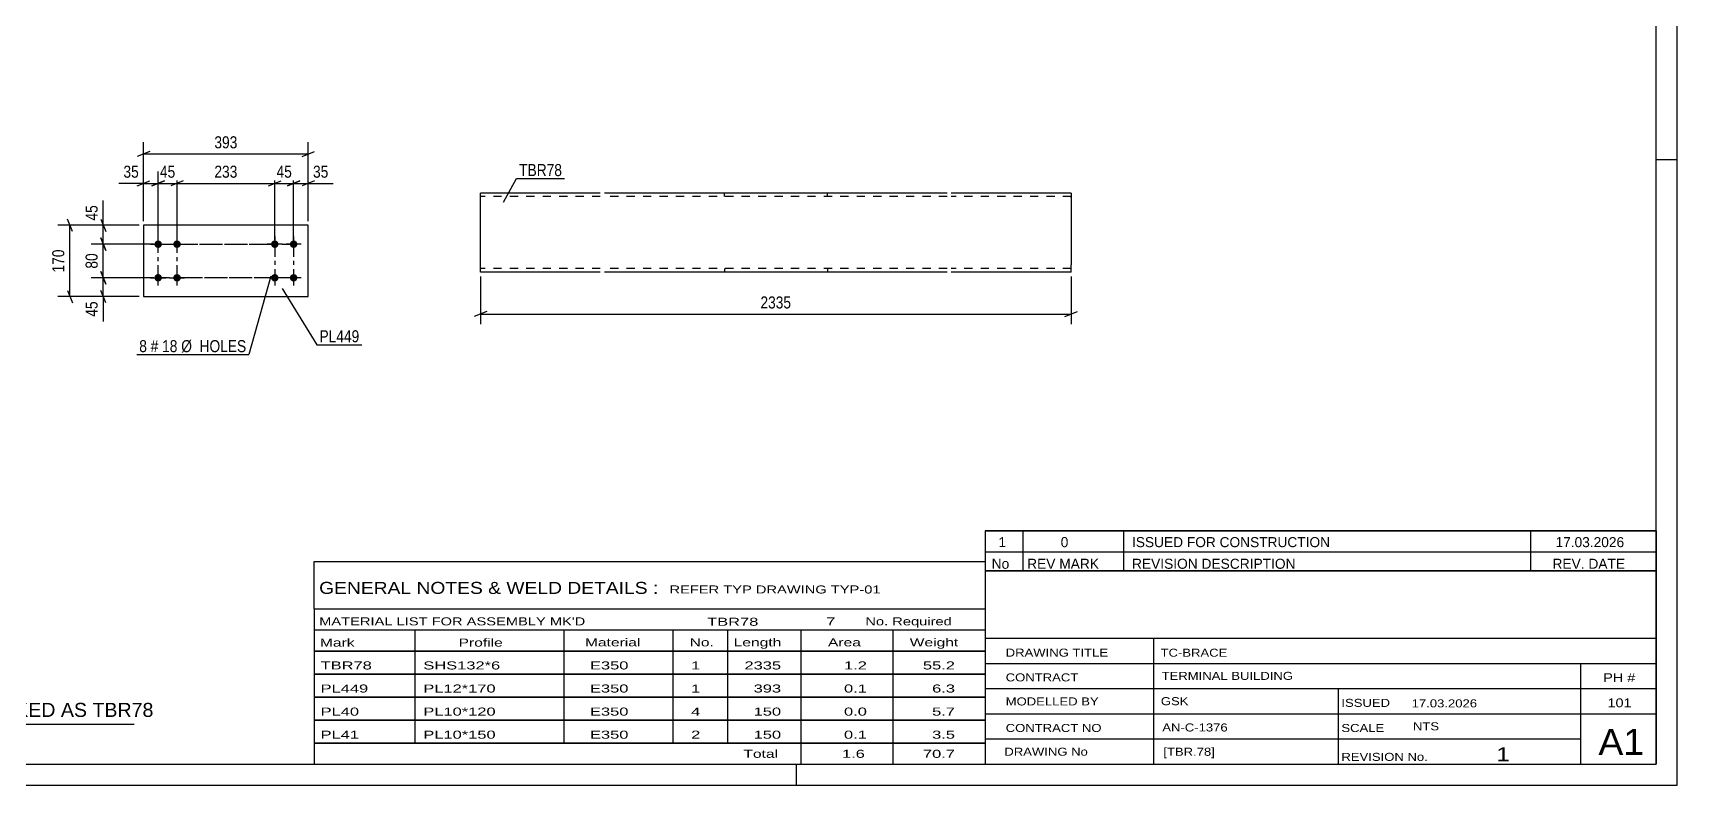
# Model space of a CAD drawing. Header units: millimetres. Extents: x 0 to 594, y 0 to 420.
# Drawn here: x 201.9 to 594, y 0 to 179.2 of the extents above; entities that cross this region are included whole.
import ezdxf

# ---------------------------------------------------------------- set-up
doc = ezdxf.new("R2010")
doc.units = ezdxf.units.MM
doc.linetypes.add('DXK_LINE_DOT2', pattern=[3.9198, 1.9599, -1.9599])
doc.linetypes.add('DXK_LINE_DOT3', pattern=[5.9187, 2.979, -0.9799, 0.9799, -0.9799])
doc.styles.add('Arial', font='ARIAL.TTF', dxfattribs={"height": 0.2})
doc.styles.add('Arial Narrow', font='ARIALN.TTF', dxfattribs={"height": 0.2})

# ---------------------------------------------------------------- blocks, each defined once
blk = doc.blocks.new('Unknown-581589459-1129')
at = {"color": 5, "linetype": 'Continuous'}
for p, q in [((594, 0), (594, 420)), ((589, 5), (589, 415)), ((594, 149), (589, 149)), ((5, 5), (589, 5)), ((384, 0), (384, 5)), ((0, 0), (594, 0))]:
    blk.add_line(p, q, dxfattribs=at)
blk = doc.blocks.new('Part-581589459-4188 - 4187')
at = {"color": 2, "linetype": 'Continuous'}
for p, q in [((267.57, 133.39), (228.26, 133.39)), ((228.26, 133.39), (228.26, 116.39)), ((267.57, 116.39), (267.57, 133.39)), ((228.26, 116.39), (267.57, 116.39))]:
    blk.add_line(p, q, dxfattribs=at)
blk = doc.blocks.new('Bolt-581589459-4189 - 4187')
at = {"linetype": 'Continuous'}
for points in [[(259.57, 127.99, -1), (259.57, 129.79, -1)], [(264.07, 127.99, -1), (264.07, 129.79, -1)], [(259.57, 119.99, -1), (259.57, 121.79, -1)], [(264.07, 119.99, -1), (264.07, 121.79, -1)]]:
    blk.add_hatch(color=1, dxfattribs=at).paths.add_polyline_path(points)
at = {"color": 1, "linetype": 'Continuous'}
for p, q in [((259.57, 130.69), (259.57, 127.09)), ((264.07, 130.69), (264.07, 127.09)), ((261.37, 128.89), (257.77, 128.89)), ((265.87, 128.89), (262.27, 128.89)), ((259.57, 122.69), (259.57, 119.09)), ((264.07, 122.69), (264.07, 119.09)), ((261.37, 120.89), (257.77, 120.89)), ((265.87, 120.89), (262.27, 120.89))]:
    blk.add_line(p, q, dxfattribs=at)
blk = doc.blocks.new('Bolt-581589459-4190 - 4187')
at = {"linetype": 'Continuous'}
for points in [[(231.76, 129.79, -1), (231.76, 127.99, -1)], [(236.26, 129.79, -1), (236.26, 127.99, -1)], [(231.76, 121.79, -1), (231.76, 119.99, -1)], [(236.26, 121.79, -1), (236.26, 119.99, -1)]]:
    blk.add_hatch(color=1, dxfattribs=at).paths.add_polyline_path(points)
at = {"color": 1, "linetype": 'Continuous'}
for p, q in [((231.76, 127.09), (231.76, 130.69)), ((236.26, 127.09), (236.26, 130.69)), ((229.96, 128.89), (233.56, 128.89)), ((234.46, 128.89), (238.06, 128.89)), ((231.76, 119.09), (231.76, 122.69)), ((236.26, 119.09), (236.26, 122.69)), ((229.96, 120.89), (233.56, 120.89)), ((234.46, 120.89), (238.06, 120.89))]:
    blk.add_line(p, q, dxfattribs=at)
blk = doc.blocks.new('Part-581589459-2433 - 2427')
at = {"color": 2, "linetype": 'Continuous'}
for p, q in [((337.19, 141.09), (308.62, 141.09)), ((308.62, 122.36), (308.62, 141.09)), ((419.91, 141.09), (338.19, 141.09)), ((449.48, 141.09), (420.91, 141.09)), ((449.48, 141.09), (449.48, 123.95)), ((308.62, 122.23), (308.62, 122.36)), ((337.19, 122.23), (308.62, 122.23)), ((419.91, 122.23), (338.19, 122.23)), ((449.48, 122.23), (420.91, 122.23)), ((449.48, 122.23), (449.48, 123.95))]:
    blk.add_line(p, q, dxfattribs=at)
at = {"color": 7, "linetype": 'DXK_LINE_DOT2'}
for p, q in [((337.19, 140.23), (308.62, 140.23)), ((419.91, 140.23), (338.19, 140.23)), ((366.76, 141.09), (366.76, 140.23)), ((391.34, 141.09), (391.34, 140.23)), ((449.48, 140.23), (420.91, 140.23)), ((449.48, 140.23), (449.48, 140.17)), ((449.48, 140.17), (449.48, 140.23)), ((449.48, 140.03), (449.48, 140.17)), ((449.48, 140.17), (449.48, 140.03)), ((308.62, 123.09), (308.62, 123.15)), ((337.19, 123.09), (308.62, 123.09)), ((419.91, 123.09), (338.19, 123.09)), ((366.89, 122.23), (366.89, 123.09)), ((391.47, 122.23), (391.47, 123.09)), ((449.48, 123.09), (420.91, 123.09)), ((449.48, 123.15), (449.48, 123.62)), ((449.48, 123.09), (449.48, 123.15))]:
    blk.add_line(p, q, dxfattribs=at)
blk = doc.blocks.new('Rectangle-581589459-4438 - 4187')
at = {"color": 1, "linetype": 'DXK_LINE_DOT3'}
blk.add_lwpolyline([(231.76, 128.89), (264.07, 128.89), (264.07, 120.89), (231.76, 120.89), (231.76, 128.89)], close=True, dxfattribs=at)
blk = doc.blocks.new('Rectangle-581589459-4448 - 4187')
at = {"color": 1, "linetype": 'DXK_LINE_DOT3'}
blk.add_lwpolyline([(236.26, 128.89), (259.57, 128.89), (259.57, 120.89), (236.26, 120.89), (236.26, 128.89)], close=True, dxfattribs=at)
blk = doc.blocks.new('StraightDimension-581589459-4203 - 4187')
at = {"color": 7, "linetype": 'Continuous'}
for p, q in [((236.26, 129.89), (236.26, 146.24)), ((259.57, 129.89), (259.57, 146.24)), ((237.76, 143.99), (234.76, 142.79)), ((236.26, 143.39), (259.57, 143.39)), ((258.07, 142.79), (261.07, 143.99))]:
    blk.add_line(p, q, dxfattribs=at)
at = {"color": 0}
blk.add_wipeout([(251.25, 144.14), (251.25, 148.34), (244.57, 148.34), (244.57, 144.14)], dxfattribs=at)
at = {"color": 3, "style": 'Arial Narrow'}
blk.add_text('233', height=2.863, dxfattribs=at).set_placement((245.17, 144.74))
blk = doc.blocks.new('StraightDimension-581589459-4201 - 4187')
at = {"color": 7, "linetype": 'Continuous'}
for p, q in [((264.07, 129.89), (264.07, 146.24)), ((267.57, 134.39), (267.57, 146.24)), ((262.57, 142.79), (265.57, 143.99)), ((264.07, 143.39), (267.57, 143.39)), ((269.07, 143.99), (266.07, 142.79))]:
    blk.add_line(p, q, dxfattribs=at)
at = {"color": 0}
blk.add_wipeout([(272.95, 144.14), (272.95, 148.34), (268.09, 148.34), (268.09, 144.14)], dxfattribs=at)
at = {"color": 7, "linetype": 'Continuous'}
blk.add_line((267.57, 143.39), (273.47, 143.39), dxfattribs=at)
blk.add_line((267.57, 143.39), (273.47, 143.39), dxfattribs=at)
at = {"color": 3, "style": 'Arial Narrow'}
blk.add_text('35', height=2.863, dxfattribs=at).set_placement((268.69, 144.74))
blk = doc.blocks.new('StraightDimension-581589459-4202 - 4187')
at = {"color": 7, "linetype": 'Continuous'}
for p, q in [((259.57, 129.89), (259.57, 146.24)), ((264.07, 129.89), (264.07, 146.24)), ((258.07, 142.79), (261.07, 143.99)), ((259.57, 143.39), (264.07, 143.39)), ((265.57, 143.99), (262.57, 142.79))]:
    blk.add_line(p, q, dxfattribs=at)
at = {"color": 0}
blk.add_wipeout([(264.24, 144.14), (264.24, 148.34), (259.39, 148.34), (259.39, 144.14)], dxfattribs=at)
at = {"color": 3, "style": 'Arial Narrow'}
blk.add_text('45', height=2.863, dxfattribs=at).set_placement((259.99, 144.74))
blk = doc.blocks.new('StraightDimension-581589459-4204 - 4187')
at = {"color": 7, "linetype": 'Continuous'}
for p, q in [((231.76, 129.89), (231.76, 146.24)), ((236.26, 129.89), (236.26, 146.24)), ((230.26, 142.79), (233.26, 143.99)), ((231.76, 143.39), (236.26, 143.39)), ((237.76, 143.99), (234.76, 142.79))]:
    blk.add_line(p, q, dxfattribs=at)
at = {"color": 0}
blk.add_wipeout([(236.44, 144.14), (236.44, 148.34), (231.58, 148.34), (231.58, 144.14)], dxfattribs=at)
at = {"color": 3, "style": 'Arial Narrow'}
blk.add_text('45', height=2.863, dxfattribs=at).set_placement((232.18, 144.74))
blk = doc.blocks.new('StraightDimension-581589459-4205 - 4187')
at = {"color": 7, "linetype": 'Continuous'}
for p, q in [((228.26, 134.39), (228.26, 146.24)), ((231.76, 129.89), (231.76, 146.24)), ((226.76, 142.79), (229.76, 143.99)), ((228.26, 143.39), (231.76, 143.39)), ((233.26, 143.99), (230.26, 142.79))]:
    blk.add_line(p, q, dxfattribs=at)
at = {"color": 0}
blk.add_wipeout([(227.73, 144.14), (227.73, 148.34), (222.88, 148.34), (222.88, 144.14)], dxfattribs=at)
at = {"color": 7, "linetype": 'Continuous'}
blk.add_line((228.26, 143.39), (222.35, 143.39), dxfattribs=at)
blk.add_line((228.26, 143.39), (222.35, 143.39), dxfattribs=at)
at = {"color": 3, "style": 'Arial Narrow'}
blk.add_text('35', height=2.863, dxfattribs=at).set_placement((223.48, 144.74))
blk = doc.blocks.new('StraightDimension-581589459-4221 - 4187')
at = {"color": 7, "linetype": 'Continuous'}
for p, q in [((228.26, 134.39), (228.26, 153.24)), ((267.57, 134.39), (267.57, 153.24)), ((229.76, 150.99), (226.76, 149.79)), ((228.26, 150.39), (267.57, 150.39)), ((266.07, 149.79), (269.07, 150.99))]:
    blk.add_line(p, q, dxfattribs=at)
at = {"color": 0}
blk.add_wipeout([(251.25, 151.14), (251.25, 155.34), (244.57, 155.34), (244.57, 151.14)], dxfattribs=at)
at = {"color": 3, "style": 'Arial Narrow'}
blk.add_text('393', height=2.863, dxfattribs=at).set_placement((245.17, 151.74))
blk = doc.blocks.new('StraightDimension-581589459-4225 - 4187')
at = {"color": 7, "linetype": 'Continuous'}
for p, q in [((227.26, 133.39), (215.82, 133.39)), ((218.07, 134.89), (219.27, 131.89)), ((218.67, 128.89), (218.67, 133.39)), ((219.27, 127.39), (218.07, 130.39)), ((230.76, 128.89), (215.82, 128.89))]:
    blk.add_line(p, q, dxfattribs=at)
at = {"color": 0}
blk.add_wipeout([(217.92, 138.78), (213.72, 138.78), (213.72, 133.92), (217.92, 133.92)], dxfattribs=at)
at = {"color": 7, "linetype": 'Continuous'}
blk.add_line((218.67, 133.39), (218.67, 139.3), dxfattribs=at)
blk.add_line((218.67, 133.39), (218.67, 139.3), dxfattribs=at)
at = {"color": 3, "style": 'Arial Narrow'}
blk.add_text('45', height=2.863, rotation=90.0002, dxfattribs=at).set_placement((217.32, 134.52))
blk = doc.blocks.new('StraightDimension-581589459-4226 - 4187')
at = {"color": 7, "linetype": 'Continuous'}
for p, q in [((218.07, 130.39), (219.27, 127.39)), ((230.76, 128.89), (215.82, 128.89)), ((218.67, 120.89), (218.67, 128.89)), ((219.27, 119.39), (218.07, 122.39)), ((230.76, 120.89), (215.82, 120.89))]:
    blk.add_line(p, q, dxfattribs=at)
at = {"color": 0}
blk.add_wipeout([(217.92, 127.32), (213.72, 127.32), (213.72, 122.47), (217.92, 122.47)], dxfattribs=at)
at = {"color": 3, "style": 'Arial Narrow'}
blk.add_text('80', height=2.863, rotation=90.0002, dxfattribs=at).set_placement((217.32, 123.07))
blk = doc.blocks.new('StraightDimension-581589459-4227 - 4187')
at = {"color": 7, "linetype": 'Continuous'}
for p, q in [((218.07, 122.39), (219.27, 119.39)), ((230.76, 120.89), (215.82, 120.89)), ((219.27, 114.89), (218.07, 117.89)), ((218.67, 116.39), (218.67, 120.89)), ((227.26, 116.39), (215.82, 116.39))]:
    blk.add_line(p, q, dxfattribs=at)
at = {"color": 0}
blk.add_wipeout([(217.92, 115.87), (213.72, 115.87), (213.72, 111.01), (217.92, 111.01)], dxfattribs=at)
at = {"color": 7, "linetype": 'Continuous'}
blk.add_line((218.67, 116.39), (218.67, 110.49), dxfattribs=at)
blk.add_line((218.67, 116.39), (218.67, 110.49), dxfattribs=at)
at = {"color": 3, "style": 'Arial Narrow'}
blk.add_text('45', height=2.863, rotation=90.0002, dxfattribs=at).set_placement((217.32, 111.61))
blk = doc.blocks.new('StraightDimension-581589459-4241 - 4187')
at = {"color": 7, "linetype": 'Continuous'}
for p, q in [((227.26, 133.39), (207.87, 133.39)), ((211.32, 131.89), (210.12, 134.89)), ((210.72, 116.39), (210.72, 133.39)), ((210.12, 117.89), (211.32, 114.89)), ((227.26, 116.39), (207.87, 116.39))]:
    blk.add_line(p, q, dxfattribs=at)
at = {"color": 0}
blk.add_wipeout([(209.97, 128.24), (205.77, 128.24), (205.77, 121.55), (209.97, 121.55)], dxfattribs=at)
at = {"color": 3, "style": 'Arial Narrow'}
blk.add_text('170', height=2.863, rotation=90.0002, dxfattribs=at).set_placement((209.37, 122.15))
blk = doc.blocks.new('StraightDimension-581589459-2440 - 2427')
at = {"color": 7, "linetype": 'Continuous'}
for p, q in [((308.62, 121.23), (308.62, 109.83)), ((449.48, 121.23), (449.48, 109.83)), ((310.12, 112.83), (307.12, 111.63)), ((308.62, 112.23), (449.48, 112.23)), ((447.98, 111.63), (450.98, 112.83))]:
    blk.add_line(p, q, dxfattribs=at)
at = {"color": 0}
blk.add_wipeout([(383.3, 112.98), (383.3, 117.18), (374.79, 117.18), (374.79, 112.98)], dxfattribs=at)
at = {"color": 3, "style": 'Arial Narrow'}
blk.add_text('2335', height=2.863, dxfattribs=at).set_placement((375.39, 113.58))
blk = doc.blocks.new('Unknown-581589459-5164')
at = {"color": 7, "linetype": 'Continuous'}
for p, q in [((429, 51.05), (429, 5)), ((429, 51.05), (589, 51.05)), ((589, 51), (589, 5)), ((429, 35), (589, 35)), ((469.14, 35), (469.14, 5)), ((429, 29), (589, 29)), ((571, 5.05), (571, 29.05)), ((429, 23), (589, 23)), ((513.14, 23), (513.14, 5)), ((429, 17), (589, 17)), ((429, 11), (571, 11)), ((429, 5), (589, 5))]:
    blk.add_line(p, q, dxfattribs=at)
at = {"color": 7, "style": 'Arial Narrow'}
for s, height, width, p in [('DRAWING TITLE', 1.9089, 1.425378, (433.88, 30.61)), ('TC-BRACE', 1.909, 1.425378, (470.81, 30.59)), ('CONTRACT', 1.909, 1.425378, (433.88, 24.71)), ('TERMINAL BUILDING', 1.9089, 1.425378, (471.06, 25.07)), ('MODELLED BY', 1.9089, 1.425378, (433.88, 18.98)), ('GSK', 1.909, 1.425378, (470.88, 19.04)), ('ISSUED', 1.909, 1.425378, (513.94, 18.64)), ('17.03.2026', 1.909, 1.425378, (530.69, 18.52)), ('CONTRACT NO', 1.9089, 1.425378, (433.88, 12.66)), ('AN-C-1376', 1.909, 1.425378, (471.23, 12.78)), ('SCALE', 1.909, 1.425378, (513.94, 12.65)), ('A1', 6.204, 1.25, (575.24, 7.2)), ('DRAWING No', 1.909, 1.425378, (433.56, 7)), ('[TBR.78]', 1.909, 1.425378, (471.46, 6.99)), ('1', 3.34, 1.5, (550.91, 5.68)), ('REVISION No.', 1.9089, 1.425378, (513.94, 5.77))]:
    blk.add_text(s, height=height, dxfattribs=dict(at, width=width)).set_placement(p)
at = {"color": 7, "linetype": 'Continuous', "style": 'Arial Narrow'}
for s, height, width, p in [('PH #', 2.1, 1.42538, (576.4, 24.55)), ('101', 2.1, 1.42538, (577.41, 18.55)), ('NTS', 1.909, 1.425378, (531, 13.05))]:
    blk.add_text(s, height=height, dxfattribs=dict(at, width=width)).set_placement(p)
blk = doc.blocks.new('Unknown-581589459-5165')
at = {"color": 7, "linetype": 'Continuous'}
for p, q in [((429, 60.55), (589, 60.55)), ((589, 60.55), (429, 60.55)), ((429, 60.55), (429, 55.55)), ((438, 60.55), (438, 55.55)), ((462, 60.55), (462, 55.55)), ((559, 60.55), (559, 55.55)), ((589, 60.55), (589, 55.55)), ((429, 55.55), (589, 55.55)), ((429, 55.55), (429, 51.05)), ((429, 55.55), (589, 55.55)), ((438, 55.55), (438, 51.05)), ((462, 55.55), (462, 51.05)), ((559, 55.55), (559, 51.05)), ((589, 55.55), (589, 51.05)), ((589, 51.05), (429, 51.05))]:
    blk.add_line(p, q, dxfattribs=at)
at = {"color": 7, "linetype": 'Continuous', "style": 'Arial Narrow'}
for s, height, width, p in [('1', 2.39, 1.196471, (432.16, 56.7)), ('0', 2.39, 1.196471, (447, 56.7)), ('ISSUED FOR CONSTRUCTION', 2.3861, 1.196471, (464, 56.7)), ('17.03.2026', 2.386, 1.196471, (565, 56.7)), ('No', 2.386, 1.2, (430.54, 51.55)), ('REV MARK', 2.386, 1.2, (439, 51.55)), ('REVISION DESCRIPTION', 2.3861, 1.2, (464, 51.55)), ('REV. DATE', 2.386, 1.2, (564.28, 51.55))]:
    blk.add_text(s, height=height, dxfattribs=dict(at, width=width)).set_placement(p)
blk = doc.blocks.new('Unknown-581589459-5166')
at = {"color": 7, "linetype": 'Continuous'}
for p, q in [((269, 53.25), (429, 53.25)), ((269, 42), (269, 53.25)), ((429, 53.25), (429, 42)), ((269, 42), (429, 42)), ((269, 42), (269, 37)), ((429, 42), (429, 37)), ((269, 37), (429, 37)), ((269, 37), (269, 32)), ((293, 37), (293, 32)), ((328.5, 37), (328.5, 32)), ((354.5, 37), (354.5, 32)), ((367.5, 37), (367.5, 32)), ((385, 37), (385, 32)), ((407, 37), (407, 32)), ((429, 37), (429, 32)), ((269, 32), (429, 32)), ((269, 31.95), (269, 26.55)), ((269, 31.95), (429, 31.95)), ((293, 32), (293, 26.5)), ((328.5, 32), (328.5, 26.5)), ((354.5, 32), (354.5, 26.5)), ((367.5, 32), (367.5, 26.5)), ((385, 32), (385, 26.5)), ((407, 32), (407, 26.5)), ((429, 31.95), (429, 26.55)), ((269, 26.55), (429, 26.55)), ((269, 26.45), (269, 21.05)), ((269, 26.45), (429, 26.45)), ((293, 26.5), (293, 21)), ((328.5, 26.5), (328.5, 21)), ((354.5, 26.5), (354.5, 21)), ((367.5, 26.5), (367.5, 21)), ((385, 26.5), (385, 21)), ((407, 26.5), (407, 21)), ((429, 26.45), (429, 21.05)), ((269, 21.05), (429, 21.05)), ((269, 20.95), (269, 15.55)), ((269, 20.95), (429, 20.95)), ((293, 21), (293, 15.5)), ((328.5, 21), (328.5, 15.5)), ((354.5, 21), (354.5, 15.5)), ((367.5, 21), (367.5, 15.5)), ((385, 21), (385, 15.5)), ((407, 21), (407, 15.5)), ((429, 20.95), (429, 15.55)), ((269, 15.55), (429, 15.55)), ((269, 15.45), (269, 10.05)), ((269, 15.45), (429, 15.45)), ((293, 15.5), (293, 10)), ((328.5, 15.5), (328.5, 10)), ((354.5, 15.5), (354.5, 10)), ((367.5, 15.5), (367.5, 10)), ((385, 15.5), (385, 10)), ((407, 15.5), (407, 10)), ((429, 15.45), (429, 10.05)), ((269, 10.05), (429, 10.05)), ((269, 10), (429, 10)), ((269, 10), (269, 5)), ((385, 10), (385, 5)), ((407, 10), (407, 5)), ((429, 10), (429, 5)), ((269, 5), (429, 5))]:
    blk.add_line(p, q, dxfattribs=at)
at = {"color": 7, "style": 'Arial Narrow'}
for s, height, width, p in [('GENERAL NOTES & WELD DETAILS :', 2.8633, 1.4, (270.15, 45.56)), ('REFER TYP DRAWING TYP-01', 1.9089, 1.6, (353.7, 45.66)), ("MATERIAL LIST FOR ASSEMBLY MK'D", 1.9089, 1.6, (270.15, 38.06)), ('TBR78', 1.909, 1.794707, (362.68, 37.97)), ('7', 1.91, 1.794707, (391.08, 38.06)), ('No. Required', 1.9089, 1.6, (400.41, 38.06)), ('Mark', 1.909, 1.7, (270.34, 33)), ('Profile', 1.909, 1.7, (303.41, 33)), ('Material', 1.909, 1.7, (333.54, 33.06)), ('No.', 1.909, 1.7, (358.5, 33.06)), ('Length', 1.909, 1.7, (369, 33.06)), ('Area', 1.909, 1.7, (391.5, 33.06)), ('Weight', 1.909, 1.7, (411, 33.06))]:
    blk.add_text(s, height=height, dxfattribs=dict(at, width=width)).set_placement(p)
at = {"color": 7, "linetype": 'Continuous', "style": 'Arial Narrow'}
for s, height, width, p in [('TBR78', 1.909, 1.794707, (270.5, 27.56)), ('SHS132*6', 1.909, 1.794707, (295, 27.56)), ('E350', 1.909, 1.794707, (334.74, 27.56)), ('1', 1.91, 1.794707, (358.86, 27.56)), ('2335', 1.909, 1.794707, (371.58, 27.56)), ('1.2', 1.909, 1.794707, (395.32, 27.56)), ('55.2', 1.909, 1.794707, (414.14, 27.56)), ('PL449', 1.909, 1.794707, (270.5, 22.06)), ('PL12*170', 1.909, 1.794707, (295, 22.06)), ('E350', 1.909, 1.794707, (334.74, 22.06)), ('1', 1.91, 1.794707, (358.86, 22.06)), ('393', 1.909, 1.794707, (373.77, 22.06)), ('0.1', 1.909, 1.794707, (395.32, 22.06)), ('6.3', 1.909, 1.794707, (416.33, 22.06)), ('PL40', 1.909, 1.794707, (270.5, 16.56)), ('PL10*120', 1.909, 1.794707, (295, 16.56)), ('E350', 1.909, 1.794707, (334.74, 16.56)), ('4', 1.91, 1.794707, (358.86, 16.56)), ('150', 1.909, 1.794707, (373.77, 16.56)), ('0.0', 1.909, 1.794707, (395.32, 16.56)), ('5.7', 1.909, 1.794707, (416.33, 16.56)), ('PL41', 1.909, 1.794707, (270.5, 11.06)), ('PL10*150', 1.909, 1.794707, (295, 11.06)), ('E350', 1.909, 1.794707, (334.74, 11.06)), ('2', 1.91, 1.794707, (358.86, 11.06)), ('150', 1.909, 1.794707, (373.77, 11.06)), ('0.1', 1.909, 1.794707, (395.32, 11.06)), ('3.5', 1.909, 1.794707, (416.33, 11.06)), ('Total', 1.909, 1.7, (371.33, 6.5)), ('1.6', 1.909, 1.794707, (394.83, 6.5)), ('70.7', 1.909, 1.794707, (414.14, 6.5))]:
    blk.add_text(s, height=height, dxfattribs=dict(at, width=width)).set_placement(p)
blk = doc.blocks.new('Unknown-581589459-5167')
at = {"color": 7, "linetype": 'Continuous'}
blk.add_line((156, 14.5), (226, 14.5), dxfattribs=at)
at = {"color": 7, "style": 'Arial'}
blk.add_text('7-TCH-BRACES MARKED AS TBR78', height=3.3428, dxfattribs=at).set_placement((151.49, 16.25))
blk = doc.blocks.new('MarkSet-581589459-4339 - 4187')
at = {"color": 0}
blk.add_wipeout([(229.07, 103.17), (229.07, 106.17), (227.25, 106.17), (227.25, 103.17)], dxfattribs=at)
blk.add_wipeout([(229.07, 103.17), (229.07, 106.17), (227.25, 106.17), (227.25, 103.17)], dxfattribs=at)
blk.add_wipeout([(231.8, 103.17), (231.8, 106.17), (229.97, 106.17), (229.97, 103.17)], dxfattribs=at)
blk.add_wipeout([(231.8, 103.17), (231.8, 106.17), (229.97, 106.17), (229.97, 103.17)], dxfattribs=at)
at = {"color": 3, "style": 'Arial Narrow'}
blk.add_text('8', height=2.86, dxfattribs=at).set_placement((227.25, 103.17))
at = {"color": 0}
blk.add_wipeout([(236.36, 103.17), (236.36, 106.17), (232.7, 106.17), (232.7, 103.17)], dxfattribs=at)
blk.add_wipeout([(236.36, 103.17), (236.36, 106.17), (232.7, 106.17), (232.7, 103.17)], dxfattribs=at)
at = {"color": 3, "style": 'Arial Narrow'}
blk.add_text('#', height=2.86, dxfattribs=at).set_placement((229.97, 103.17))
at = {"color": 0}
blk.add_wipeout([(252.79, 103.17), (252.79, 106.17), (237.26, 106.17), (237.26, 103.17)], dxfattribs=at)
blk.add_wipeout([(252.79, 103.17), (252.79, 106.17), (237.26, 106.17), (237.26, 103.17)], dxfattribs=at)
at = {"color": 7, "linetype": 'Continuous'}
for p in [(258.65, 121.31), (226.65, 102.57)]:
    blk.add_line(p, (253.39, 102.57), dxfattribs=at)
at = {"color": 3, "style": 'Arial Narrow'}
for s, p in [('18', (232.7, 103.17)), ('Ø  HOLES', (237.26, 103.17))]:
    blk.add_text(s, height=2.863, dxfattribs=at).set_placement(p)
blk = doc.blocks.new('Mark-581589459-4244 - 4187')
at = {"color": 0}
blk.add_wipeout([(279.73, 105.52), (279.73, 108.52), (270.23, 108.52), (270.23, 105.52)], dxfattribs=at)
blk.add_wipeout([(279.73, 105.52), (279.73, 108.52), (270.23, 108.52), (270.23, 105.52)], dxfattribs=at)
at = {"color": 30, "linetype": 'Continuous'}
for p, q in [((261.35, 118.3), (269.63, 104.92)), ((269.63, 104.92), (280.33, 104.92))]:
    blk.add_line(p, q, dxfattribs=at)
at = {"color": 3, "style": 'Arial Narrow'}
blk.add_text('PL449', height=2.863, dxfattribs=at).set_placement((270.23, 105.52))
blk = doc.blocks.new('Mark-581589459-2429 - 2427')
at = {"color": 0}
blk.add_wipeout([(328.08, 145.13), (328.08, 148.13), (317.85, 148.13), (317.85, 145.13)], dxfattribs=at)
blk.add_wipeout([(328.08, 145.13), (328.08, 148.13), (317.85, 148.13), (317.85, 145.13)], dxfattribs=at)
at = {"color": 30, "linetype": 'Continuous'}
for p, q in [((314.11, 138.88), (317.25, 144.53)), ((317.25, 144.53), (328.68, 144.53))]:
    blk.add_line(p, q, dxfattribs=at)
at = {"color": 3, "style": 'Arial Narrow'}
blk.add_text('TBR78', height=2.863, dxfattribs=at).set_placement((317.85, 145.13))

msp = doc.modelspace()

# ---------------------------------------------------------------- block references
for name in ['Unknown-581589459-1129', 'Part-581589459-2433 - 2427', 'Part-581589459-4188 - 4187', 'Bolt-581589459-4190 - 4187', 'Bolt-581589459-4189 - 4187', 'Rectangle-581589459-4438 - 4187', 'Rectangle-581589459-4448 - 4187', 'Unknown-581589459-5165', 'Unknown-581589459-5166', 'Unknown-581589459-5164', 'Unknown-581589459-5167']:
    msp.add_blockref(name, (0, 0))

# ---------------------------------------------------------------- next in the draw order: block references
for name in ['StraightDimension-581589459-4203 - 4187', 'Mark-581589459-2429 - 2427', 'Mark-581589459-4244 - 4187', 'StraightDimension-581589459-2440 - 2427']:
    msp.add_blockref(name, (0, 0))

# ---------------------------------------------------------------- next in the draw order: block references
for name in ['StraightDimension-581589459-4204 - 4187', 'StraightDimension-581589459-4201 - 4187']:
    msp.add_blockref(name, (0, 0))

# ---------------------------------------------------------------- next in the draw order: block references
for name in ['StraightDimension-581589459-4205 - 4187', 'StraightDimension-581589459-4202 - 4187']:
    msp.add_blockref(name, (0, 0))

# ---------------------------------------------------------------- next in the draw order: block references
msp.add_blockref('StraightDimension-581589459-4221 - 4187', (0, 0))

# ---------------------------------------------------------------- next in the draw order: block references
msp.add_blockref('StraightDimension-581589459-4225 - 4187', (0, 0))

# ---------------------------------------------------------------- next in the draw order: block references
msp.add_blockref('StraightDimension-581589459-4226 - 4187', (0, 0))

# ---------------------------------------------------------------- next in the draw order: block references
msp.add_blockref('StraightDimension-581589459-4227 - 4187', (0, 0))

# ---------------------------------------------------------------- next in the draw order: block references
msp.add_blockref('StraightDimension-581589459-4241 - 4187', (0, 0))

# ---------------------------------------------------------------- next in the draw order: block references
msp.add_blockref('MarkSet-581589459-4339 - 4187', (0, 0))

doc.saveas('drawing.dxf')
